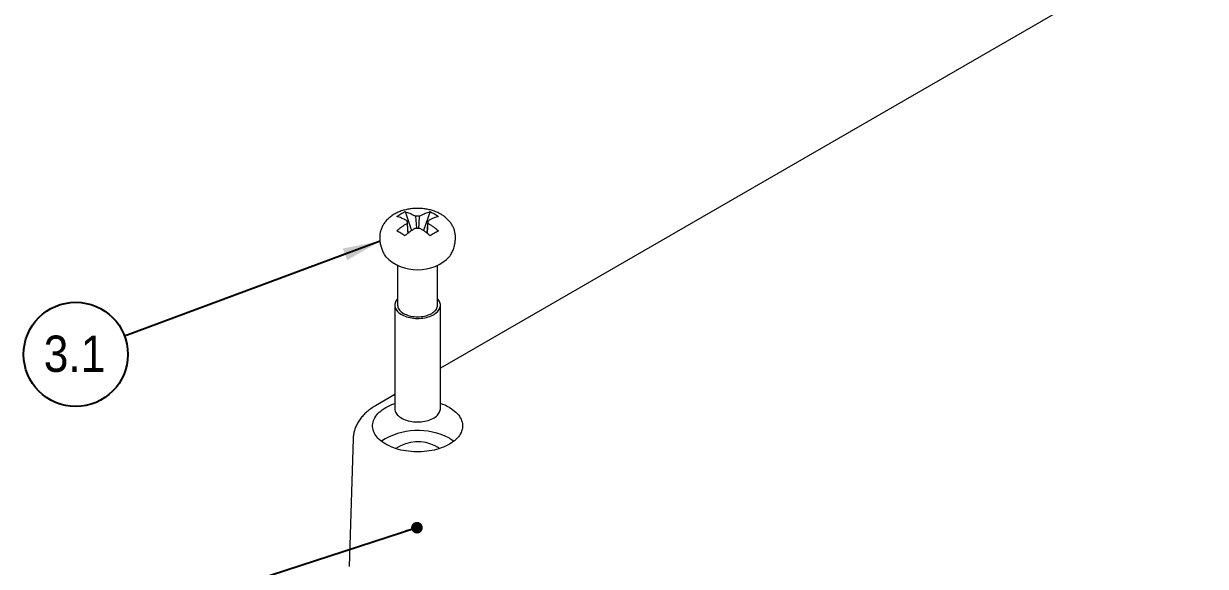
# Model space of a CAD drawing. Header units: inches. Extents: x 0.3 to 21.8, y 0.2 to 16.9.
# Drawn here: x 14.282 to 18.355, y 6.03 to 7.901 of the extents above; entities that cross this region are included whole.
import ezdxf

# ---------------------------------------------------------------- set-up
doc = ezdxf.new("R2010")
doc.units = ezdxf.units.IN
doc.header["$MEASUREMENT"] = 0
doc.linetypes.add('SLD-Solid', pattern=[0])
doc.layers.add('SLD-0', color=7, linetype='SLD-Solid')
doc.styles.add('SLDTEXTSTYLE1', font='GOTHIC.TTF', dxfattribs={"width": 0.913})
doc.styles.get("Standard").update_dxf_attribs({"font": 'GOTHIC.TTF'})
doc.dimstyles.new('SLDDIMSTYLE1', dxfattribs={"dimtxt": 0, "dimasz": 0.04, "dimexe": 0, "dimexo": 0.0625, "dimgap": 0, "dimtad": 0, "dimtih": 1, "dimtoh": 1, "dimdec": 0, "dimrnd": 1e-09, "dimzin": 0, "dimdsep": 46, "dimtxsty": 'Standard', "dimblk1": 'DOT', "dimblk2": 'DOT', "dimsah": 1, "dimcen": 0.09, "dimadec": 0, "dimazin": 0, "dimtfac": 0.04, "dimtdec": 0, "dimtofl": 0, "dimtmove": 0, "dimatfit": 3, "dimldrblk": 'DOT', "dimfxl": 0, "dimfrac": 2, "dimtolj": 1, "dimtzin": 0, "dimarcsym": 0})
doc.dimstyles.new('SLDDIMSTYLE2', dxfattribs={"dimtxt": 0, "dimasz": 0.13, "dimexe": 0, "dimexo": 0.0625, "dimgap": 0, "dimtad": 0, "dimtih": 1, "dimtoh": 1, "dimdec": 0, "dimrnd": 1e-09, "dimzin": 0, "dimdsep": 46, "dimtxsty": 'Standard', "dimsah": 1, "dimcen": 0.09, "dimadec": 0, "dimazin": 0, "dimtfac": 0.13, "dimtdec": 0, "dimtofl": 0, "dimtmove": 0, "dimatfit": 3, "dimfxl": 0, "dimfrac": 2, "dimtolj": 1, "dimtzin": 0, "dimarcsym": 0})

# ---------------------------------------------------------------- blocks, each defined once
blk = doc.blocks.new('_DOT')
at = {"color": 0, "linetype": 'ByBlock', "lineweight": -2}
blk.add_line((-0.5, 0), (-1, 0), dxfattribs=at)
at = {"color": 0, "linetype": 'ByBlock', "const_width": 0.5}
blk.add_lwpolyline([(-0.25, 0, 1), (0.25, 0, 1)], format="xyb", close=True, dxfattribs=at)
blk = doc.blocks.new('SW_NOTE_7')
at = {"layer": 'SLD-0', "color": 0}
blk.add_circle((-0.1684, -0.0626), 0.1797, dxfattribs=at)
at = {"layer": 'SLD-0', "color": 0, "insert": (-0.1726, 0.0024), "char_height": 0.125, "attachment_point": 2, "style": 'SLDTEXTSTYLE1'}
blk.add_mtext('3.1', dxfattribs=at)

msp = doc.modelspace()

# ---------------------------------------------------------------- linework, layer by layer
at = {"color": 7, "linetype": 'SLD-Solid', "lineweight": 15}
for p, q in [((18.3555, 8.2347), (15.7189, 6.7126)), ((15.5969, 7.2524), (15.6195, 7.187)), ((15.6834, 7.2524), (15.6608, 7.187)), ((15.602, 7.2216), (15.6044, 7.2202)), ((15.6044, 7.212), (15.602, 7.2106)), ((15.6044, 7.212), (15.6071, 7.1779)), ((15.6331, 7.2367), (15.6306, 7.2382)), ((15.6331, 7.2367), (15.6361, 7.1953)), ((15.6497, 7.2382), (15.6472, 7.2367)), ((15.6759, 7.2202), (15.6729, 7.1782)), ((15.6759, 7.2202), (15.6784, 7.2216)), ((15.6784, 7.2106), (15.6759, 7.212)), ((15.6306, 7.194), (15.6331, 7.1955)), ((15.6472, 7.1955), (15.6497, 7.194)), ((15.5713, 7.0671), (15.5713, 6.93)), ((15.7091, 6.93), (15.7091, 7.0671)), ((15.5614, 6.93), (15.5614, 6.5732)), ((15.7189, 6.5732), (15.7189, 6.93)), ((15.5614, 6.6217), (15.4952, 6.5835)), ((15.418, 6.4693), (15.4042, 6.0298))]:
    msp.add_line(p, q, dxfattribs=at)
at = {"color": 7, "linetype": 'SLD-Solid', "lineweight": 15, "flags": 128}
for points in [[(15.5713, 6.952), (15.5703, 6.951), (15.5676, 6.9476), (15.5653, 6.9441), (15.5636, 6.9406), (15.5623, 6.9369), (15.5616, 6.9332), (15.5614, 6.9295), (15.5618, 6.9258), (15.5626, 6.9221), (15.564, 6.9185), (15.5658, 6.915), (15.5682, 6.9115), (15.5711, 6.9082), (15.5744, 6.905), (15.5781, 6.902), (15.5823, 6.8992), (15.5868, 6.8966), (15.5917, 6.8942), (15.5969, 6.892), (15.6024, 6.8901), (15.6082, 6.8885), (15.6142, 6.8871), (15.6203, 6.886), (15.6266, 6.8852), (15.6329, 6.8847), (15.6394, 6.8845), (15.6458, 6.8846), (15.6522, 6.8851), (15.6585, 6.8858), (15.6646, 6.8868), (15.6707, 6.8881), (15.6765, 6.8897), (15.6821, 6.8915), (15.6873, 6.8936), (15.6923, 6.8959), (15.697, 6.8985), (15.7012, 6.9013), (15.7051, 6.9043), (15.7085, 6.9074), (15.7114, 6.9107), (15.7139, 6.9141), (15.7159, 6.9176), (15.7174, 6.9212), (15.7184, 6.9249), (15.7189, 6.9286), (15.7188, 6.9323), (15.7182, 6.936), (15.7171, 6.9397), (15.7155, 6.9432), (15.7134, 6.9467), (15.7108, 6.9501), (15.7091, 6.952)], [(15.5713, 6.93), (15.5715, 6.9265), (15.5723, 6.9231), (15.5736, 6.9197), (15.5754, 6.9164), (15.5777, 6.9132), (15.5805, 6.9101), (15.5837, 6.9072), (15.5874, 6.9044), (15.5914, 6.9019), (15.5959, 6.8995), (15.6006, 6.8974), (15.6057, 6.8955), (15.611, 6.8939), (15.6166, 6.8926), (15.6223, 6.8916), (15.6282, 6.8908), (15.6342, 6.8904), (15.6402, 6.8902), (15.6462, 6.8904), (15.6521, 6.8908), (15.658, 6.8916), (15.6637, 6.8926), (15.6693, 6.8939), (15.6746, 6.8955), (15.6797, 6.8974), (15.6844, 6.8995), (15.6889, 6.9019), (15.6929, 6.9044), (15.6966, 6.9072), (15.6998, 6.9101), (15.7026, 6.9132), (15.7049, 6.9164), (15.7067, 6.9197), (15.708, 6.9231), (15.7088, 6.9265), (15.7091, 6.93), (15.7091, 6.93)], [(15.7498, 6.5772), (15.7559, 6.5735), (15.7617, 6.5695), (15.7671, 6.5653), (15.7721, 6.5609), (15.7766, 6.5564), (15.7806, 6.5518), (15.7842, 6.547), (15.7873, 6.5421), (15.7899, 6.5371), (15.792, 6.5321), (15.7935, 6.5269), (15.7946, 6.5218), (15.7951, 6.5166), (15.7951, 6.5114), (15.7946, 6.5062), (15.7935, 6.501), (15.792, 6.4959), (15.7899, 6.4908), (15.7873, 6.4858), (15.7842, 6.4809), (15.7806, 6.4761), (15.7766, 6.4715), (15.7721, 6.467), (15.7671, 6.4626), (15.7617, 6.4585), (15.7559, 6.4545), (15.7498, 6.4507), (15.7432, 6.4471), (15.7363, 6.4438), (15.7291, 6.4407), (15.7215, 6.4378), (15.7137, 6.4352), (15.7057, 6.4329), (15.6974, 6.4308), (15.6889, 6.429), (15.6803, 6.4275), (15.6715, 6.4263), (15.6626, 6.4254), (15.6537, 6.4248), (15.6447, 6.4245), (15.6357, 6.4245), (15.6267, 6.4248), (15.6177, 6.4254), (15.6088, 6.4263), (15.6, 6.4275), (15.5914, 6.429), (15.5829, 6.4308), (15.5747, 6.4329), (15.5666, 6.4352), (15.5588, 6.4378), (15.5513, 6.4407), (15.544, 6.4438), (15.5371, 6.4471), (15.5306, 6.4507), (15.5244, 6.4545), (15.5186, 6.4585), (15.5132, 6.4626), (15.5082, 6.467), (15.5037, 6.4715), (15.4997, 6.4761), (15.4961, 6.4809), (15.493, 6.4858), (15.4904, 6.4908), (15.4884, 6.4959), (15.4868, 6.501), (15.4857, 6.5062), (15.4852, 6.5114), (15.4852, 6.5166), (15.4857, 6.5218), (15.4868, 6.5269), (15.4884, 6.5321), (15.4904, 6.5371), (15.493, 6.5421), (15.4961, 6.547), (15.4997, 6.5518), (15.5037, 6.5564), (15.5082, 6.5609), (15.5132, 6.5653), (15.5186, 6.5695), (15.5244, 6.5735), (15.5306, 6.5772), (15.5371, 6.5808), (15.544, 6.5842), (15.5513, 6.5873), (15.5588, 6.5901), (15.5614, 6.591)], [(15.5614, 6.5732), (15.5614, 6.5727), (15.5618, 6.569), (15.5626, 6.5653), (15.564, 6.5617), (15.5658, 6.5581), (15.5682, 6.5547), (15.5711, 6.5514), (15.5744, 6.5482), (15.5781, 6.5452), (15.5823, 6.5424), (15.5868, 6.5397), (15.5917, 6.5373), (15.5969, 6.5352), (15.6024, 6.5333), (15.6082, 6.5316), (15.6142, 6.5302), (15.6203, 6.5292), (15.6266, 6.5284), (15.6329, 6.5279), (15.6394, 6.5277), (15.6458, 6.5278), (15.6522, 6.5282), (15.6585, 6.5289), (15.6646, 6.53), (15.6707, 6.5312), (15.6765, 6.5328), (15.6821, 6.5347), (15.6873, 6.5368), (15.6923, 6.5391), (15.697, 6.5417), (15.7012, 6.5445), (15.7051, 6.5474), (15.7085, 6.5506), (15.7114, 6.5539), (15.7139, 6.5573), (15.7159, 6.5608), (15.7174, 6.5644), (15.7184, 6.5681), (15.7189, 6.5718), (15.7189, 6.5732)]]:
    msp.add_lwpolyline(points, dxfattribs=at)
at = {"color": 7, "linetype": 'SLD-Solid', "lineweight": 15}
for centre, radius, start, end in [((15.6161, 7.2161), 0.0124, 160.7635, 199.2365), ((15.6402, 7.1745), 0.0627, 83.5081, 96.4919), ((15.6642, 7.2161), 0.0124, 340.7635, 19.2365), ((15.6402, 7.2577), 0.0627, 263.5081, 276.4919), ((15.6402, 7.2071), 0.1553, 224.4203, 315.597), ((15.6634, 6.4255), 0.1746, 60.3489, 71.4596), ((15.6412, 6.2678), 0.2305, 61.8952, 123.0867), ((15.641, 6.33), 0.1296, 61.564, 125.5118), ((15.668, 6.383), 0.0702, 48.4537, 60.3583), ((15.6856, 6.3591), 0.1291, 52.0612, 60.1853)]:
    msp.add_arc(centre, radius, start, end, dxfattribs=at)
for points, knots in [([(15.7202, 7.2438), (15.7189, 7.2446), (15.7154, 7.2465), (15.7095, 7.2494), (15.7026, 7.2524), (15.6954, 7.255), (15.6881, 7.2573), (15.6806, 7.2592), (15.673, 7.2608), (15.6653, 7.2621), (15.6575, 7.263), (15.6497, 7.2636), (15.6419, 7.2638), (15.634, 7.2637), (15.6262, 7.2633), (15.6184, 7.2625), (15.6106, 7.2614), (15.6029, 7.26), (15.5953, 7.2581), (15.5878, 7.256), (15.5804, 7.2534), (15.5732, 7.2505), (15.5662, 7.2472), (15.5594, 7.2435), (15.553, 7.2395), (15.5469, 7.2351), (15.5412, 7.2303), (15.5359, 7.2253), (15.5311, 7.2201), (15.5267, 7.2146), (15.5229, 7.2089), (15.5195, 7.2031), (15.5166, 7.1971), (15.5142, 7.191), (15.5124, 7.1848), (15.5109, 7.1786), (15.5101, 7.1723), (15.5096, 7.1673), (15.5097, 7.1643), (15.5097, 7.1635)], [0, 0, 0, 0, 0.0177015, 0.0459895, 0.0743541, 0.1028442, 0.1313443, 0.1597965, 0.1881693, 0.2164539, 0.2446589, 0.2728053, 0.3009222, 0.3290442, 0.3572051, 0.3854345, 0.4137709, 0.4422502, 0.4709035, 0.4997527, 0.5288049, 0.5580457, 0.5874319, 0.6168622, 0.6462073, 0.6753319, 0.7041054, 0.7324245, 0.7602247, 0.7874826, 0.8142078, 0.8404323, 0.8662012, 0.8915651, 0.9165764, 0.9412867, 0.9657462, 0.9900038, 1, 1, 1, 1]), ([(15.5682, 7.2358), (15.5706, 7.2374), (15.5752, 7.2405), (15.5823, 7.2448), (15.5895, 7.2488), (15.5945, 7.2512), (15.5969, 7.2524)], [0, 0, 0, 0, 0.249249, 0.498802, 0.749251, 1, 1, 1, 1]), ([(15.5969, 7.2524), (15.5996, 7.2516), (15.6051, 7.2501), (15.6135, 7.2469), (15.622, 7.243), (15.6278, 7.2398), (15.6306, 7.2382)], [0, 0, 0, 0, 0.246787, 0.494897, 0.746863, 1, 1, 1, 1]), ([(15.6497, 7.2382), (15.6525, 7.2397), (15.6581, 7.2429), (15.6666, 7.2468), (15.6751, 7.2501), (15.6806, 7.2516), (15.6834, 7.2524)], [0, 0, 0, 0, 0.247097, 0.495217, 0.746918, 1, 1, 1, 1]), ([(15.6834, 7.2524), (15.6859, 7.2512), (15.6907, 7.2488), (15.698, 7.2448), (15.7051, 7.2405), (15.7098, 7.2374), (15.7121, 7.2358)], [0, 0, 0, 0, 0.2492495, 0.4988019, 0.7492507, 1, 1, 1, 1]), ([(15.602, 7.2216), (15.5991, 7.2232), (15.5935, 7.2263), (15.585, 7.2302), (15.5766, 7.2335), (15.571, 7.2351), (15.5682, 7.2358)], [0, 0, 0, 0, 0.247097, 0.495217, 0.746918, 1, 1, 1, 1]), ([(15.5682, 7.1859), (15.571, 7.1883), (15.5764, 7.1931), (15.5848, 7.1995), (15.5933, 7.2055), (15.5991, 7.2089), (15.602, 7.2106)], [0, 0, 0, 0, 0.246787, 0.494897, 0.746863, 1, 1, 1, 1]), ([(15.6074, 7.1782), (15.6071, 7.1819), (15.6061, 7.1959), (15.6051, 7.2099), (15.6044, 7.2202)], [0, 0, 0, 0, 0.264703, 1, 1, 1, 1]), ([(15.6443, 7.1952), (15.6445, 7.1988), (15.6456, 7.2126), (15.6465, 7.2265), (15.6472, 7.2367)], [0, 0, 0, 0, 0.25581, 1, 1, 1, 1]), ([(15.6733, 7.1779), (15.6734, 7.1798), (15.6743, 7.1912), (15.6752, 7.2026), (15.6759, 7.212)], [0, 0, 0, 0, 0.169556, 1, 1, 1, 1]), ([(15.7121, 7.2358), (15.7094, 7.2351), (15.7039, 7.2336), (15.6955, 7.2303), (15.687, 7.2264), (15.6812, 7.2232), (15.6784, 7.2216)], [0, 0, 0, 0, 0.2467872, 0.4948973, 0.746863, 1, 1, 1, 1]), ([(15.6784, 7.2106), (15.6812, 7.2089), (15.6868, 7.2056), (15.6953, 7.1997), (15.7037, 7.1932), (15.7093, 7.1883), (15.7121, 7.1859)], [0, 0, 0, 0, 0.247097, 0.495217, 0.746918, 1, 1, 1, 1]), ([(15.7706, 7.1635), (15.7707, 7.1637), (15.7707, 7.1661), (15.7704, 7.1704), (15.7697, 7.1766), (15.7685, 7.1827), (15.7669, 7.1886), (15.7648, 7.1944), (15.7623, 7.2001), (15.7594, 7.2057), (15.7561, 7.211), (15.7524, 7.2162), (15.7483, 7.2212), (15.7438, 7.226), (15.7389, 7.2305), (15.7337, 7.2349), (15.7281, 7.239), (15.7235, 7.2419), (15.7208, 7.2434), (15.7202, 7.2438)], [0, 0, 0, 0, 0.0076282, 0.0699245, 0.1319888, 0.1939339, 0.2558911, 0.3179965, 0.3803927, 0.4432289, 0.5066601, 0.570845, 0.6359402, 0.7020913, 0.7694192, 0.8380027, 0.9078579, 0.9789218, 1, 1, 1, 1]), ([(15.5969, 7.1693), (15.5945, 7.1708), (15.5896, 7.1738), (15.5824, 7.178), (15.5752, 7.1821), (15.5706, 7.1846), (15.5682, 7.1859)], [0, 0, 0, 0, 0.249249, 0.498802, 0.749251, 1, 1, 1, 1]), ([(15.6306, 7.194), (15.6278, 7.1924), (15.6222, 7.189), (15.6137, 7.1832), (15.6053, 7.1767), (15.5997, 7.1718), (15.5969, 7.1693)], [0, 0, 0, 0, 0.247097, 0.495217, 0.746918, 1, 1, 1, 1]), ([(15.6834, 7.1693), (15.6807, 7.1717), (15.6752, 7.1765), (15.6668, 7.183), (15.6583, 7.1889), (15.6526, 7.1923), (15.6497, 7.194)], [0, 0, 0, 0, 0.246787, 0.494897, 0.746863, 1, 1, 1, 1]), ([(15.7121, 7.1859), (15.7098, 7.1846), (15.7051, 7.1821), (15.698, 7.178), (15.6908, 7.1738), (15.6859, 7.1708), (15.6834, 7.1693)], [0, 0, 0, 0, 0.249249, 0.498802, 0.749251, 1, 1, 1, 1]), ([(15.5097, 7.1635), (15.5097, 7.1622), (15.5097, 7.1585), (15.5101, 7.1524), (15.511, 7.1451), (15.5124, 7.1379), (15.5142, 7.1308), (15.5164, 7.1239), (15.5191, 7.1172), (15.5221, 7.1106), (15.5255, 7.1043), (15.528, 7.1003), (15.5293, 7.0984)], [0, 0, 0, 0, 0.05473, 0.161601, 0.267971, 0.373879, 0.479363, 0.584463, 0.689224, 0.793693, 0.897923, 1, 1, 1, 1]), ([(15.751, 7.0985), (15.7519, 7.0998), (15.7542, 7.1033), (15.7575, 7.1092), (15.7608, 7.1162), (15.7637, 7.1233), (15.766, 7.1306), (15.7679, 7.1379), (15.7693, 7.1453), (15.7702, 7.1528), (15.7707, 7.1588), (15.7706, 7.1624), (15.7706, 7.1635)], [0, 0, 0, 0, 0.069135, 0.182194, 0.294423, 0.405862, 0.51655, 0.626525, 0.735825, 0.844489, 0.952553, 1, 1, 1, 1]), ([(15.4952, 6.5835), (15.4937, 6.5826), (15.4896, 6.5802), (15.483, 6.5759), (15.4755, 6.5707), (15.4685, 6.5651), (15.4618, 6.5593), (15.4556, 6.5532), (15.4498, 6.5469), (15.4445, 6.5405), (15.4396, 6.5338), (15.4352, 6.527), (15.4314, 6.5201), (15.428, 6.513), (15.4251, 6.5059), (15.4227, 6.4987), (15.4208, 6.4915), (15.4193, 6.4842), (15.4184, 6.4769), (15.418, 6.4719), (15.418, 6.4694), (15.418, 6.4693)], [0, 0, 0, 0, 0.034102, 0.09538, 0.15663, 0.217603, 0.278156, 0.338149, 0.397457, 0.455978, 0.513646, 0.57043, 0.626334, 0.681393, 0.735665, 0.789228, 0.842169, 0.894584, 0.946573, 0.99824, 1, 1, 1, 1])]:
    msp.add_open_spline(points, degree=3, knots=knots, dxfattribs=at)

# ---------------------------------------------------------------- block references
at = {"layer": 'SLD-0'}
msp.add_blockref('SW_NOTE_7', (14.6304, 6.8229), dxfattribs=at)

# ---------------------------------------------------------------- leaders
for points, dimstyle in [([(15.5116, 7.1505), (14.6304, 6.8229)], 'SLDDIMSTYLE2'), ([(15.6379, 6.163), (14.5246, 5.801)], 'SLDDIMSTYLE1')]:
    msp.add_leader(points, dimstyle=dimstyle, dxfattribs=at)

doc.saveas('drawing.dxf')
